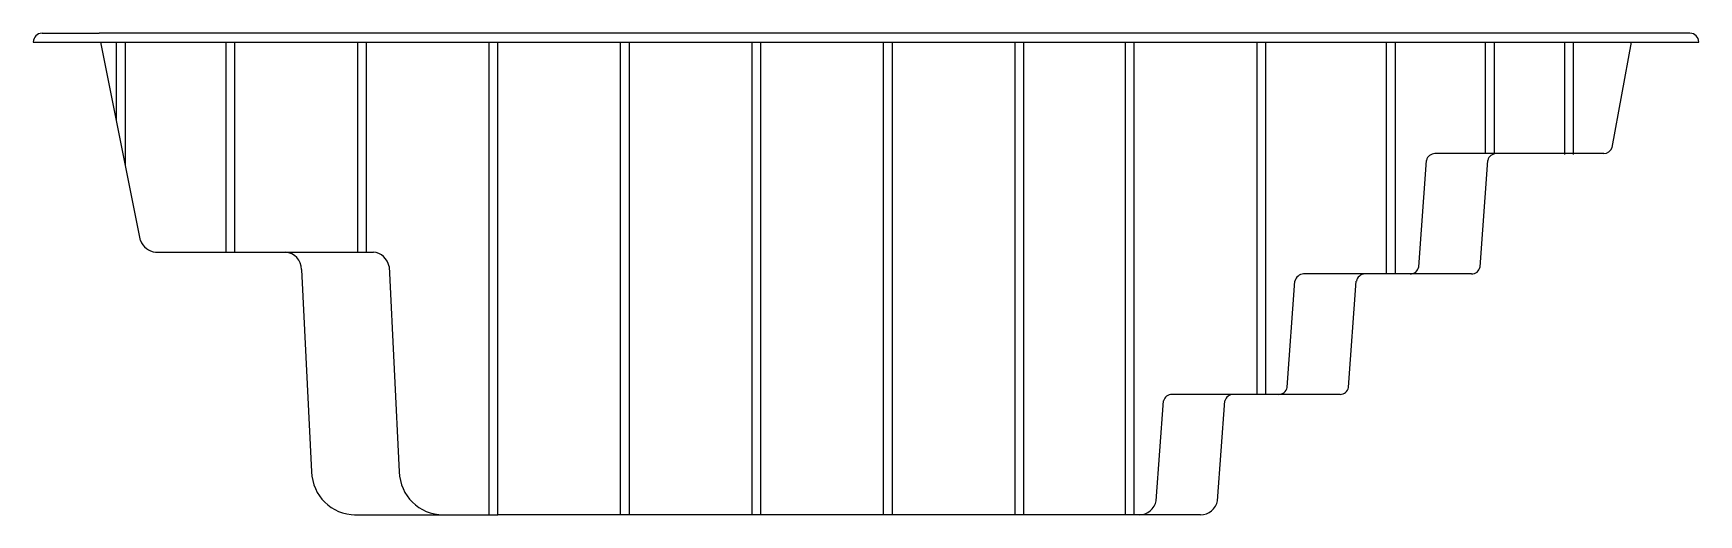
# Model space of a CAD drawing. Extents: x -1110.16 to -1106.36, y 353 to 354.1.
import ezdxf

# ---------------------------------------------------------------- set-up
doc = ezdxf.new("R2010")
doc.units = 0
doc.header["$LTSCALE"] = 10
doc.header["$MEASUREMENT"] = 0
doc.layers.add('Piscinas_Fibratec', color=4, linetype='CONTINUOUS')

msp = doc.modelspace()

# ---------------------------------------------------------------- linework, layer by layer
at = {"layer": 'Piscinas_Fibratec', "color": 2}
for p, q in [((-1110.1437, 354.0958), (-1110.0137, 354.0958)), ((-1110.1437, 354.0958), (-1110.0137, 354.0958)), ((-1106.5137, 354.0958), (-1110.0137, 354.0958)), ((-1106.5137, 354.0958), (-1110.0137, 354.0958)), ((-1106.3837, 354.0958), (-1106.5137, 354.0958)), ((-1106.3837, 354.0958), (-1106.5137, 354.0958)), ((-1110.1637, 354.0758), (-1106.3637, 354.0758)), ((-1110.1637, 354.0758), (-1106.3637, 354.0758))]:
    msp.add_line(p, q, dxfattribs=at)
at = {"layer": 'Piscinas_Fibratec'}
for p, q in [((-1109.919, 353.6222), (-1110.0097, 354.0758)), ((-1109.919, 353.6222), (-1110.0097, 354.0758)), ((-1106.5611, 353.8349), (-1106.5173, 354.0758)), ((-1106.5611, 353.8349), (-1106.5173, 354.0758)), ((-1106.7203, 353.8208), (-1106.9654, 353.8208)), ((-1106.7203, 353.8208), (-1106.9654, 353.8208)), ((-1106.5803, 353.8208), (-1106.8254, 353.8208)), ((-1106.5803, 353.8208), (-1106.8254, 353.8208)), ((-1107.0025, 353.5619), (-1106.9848, 353.8054)), ((-1107.0025, 353.5619), (-1106.9848, 353.8054)), ((-1106.8625, 353.5619), (-1106.8448, 353.8054)), ((-1106.8625, 353.5619), (-1106.8448, 353.8054)), ((-1109.8849, 353.5958), (-1109.5537, 353.5958)), ((-1109.8849, 353.5958), (-1109.5537, 353.5958)), ((-1109.5537, 353.5958), (-1109.3878, 353.5958)), ((-1109.5537, 353.5958), (-1109.3878, 353.5958)), ((-1109.5517, 353.5564), (-1109.5286, 353.0936)), ((-1109.5517, 353.5564), (-1109.5286, 353.0936)), ((-1109.3521, 353.563), (-1109.3286, 353.0936)), ((-1109.3521, 353.563), (-1109.3286, 353.0936)), ((-1107.3025, 353.2869), (-1107.2849, 353.5296)), ((-1107.3025, 353.2869), (-1107.2849, 353.5296)), ((-1107.0222, 353.5458), (-1107.2652, 353.5458)), ((-1107.0222, 353.5458), (-1107.2652, 353.5458)), ((-1107.1625, 353.2869), (-1107.1449, 353.5296)), ((-1107.1625, 353.2869), (-1107.1449, 353.5296)), ((-1106.8822, 353.5458), (-1107.1252, 353.5458)), ((-1106.8822, 353.5458), (-1107.1252, 353.5458)), ((-1107.6014, 353.0279), (-1107.5848, 353.256)), ((-1107.6014, 353.0279), (-1107.5848, 353.256)), ((-1107.3221, 353.2708), (-1107.5655, 353.2708)), ((-1107.3221, 353.2708), (-1107.5655, 353.2708)), ((-1107.4614, 353.0279), (-1107.4448, 353.256)), ((-1107.4614, 353.0279), (-1107.4448, 353.256)), ((-1107.1821, 353.2708), (-1107.4255, 353.2708)), ((-1107.1821, 353.2708), (-1107.4255, 353.2708)), ((-1109.4311, 352.9958), (-1109.1036, 352.9958)), ((-1109.4311, 352.9958), (-1109.1036, 352.9958)), ((-1107.5006, 352.9958), (-1109.1036, 352.9958)), ((-1107.5006, 352.9958), (-1109.1036, 352.9958))]:
    msp.add_line(p, q, dxfattribs=at)
at = {"layer": 'Piscinas_Fibratec', "color": 1}
for p, q in [((-1109.9736, 353.8951), (-1109.9736, 354.0758)), ((-1109.9736, 353.8951), (-1109.9736, 354.0758)), ((-1109.9536, 353.7951), (-1109.9536, 354.0758)), ((-1109.9536, 353.7951), (-1109.9536, 354.0758)), ((-1109.7236, 353.5958), (-1109.7236, 354.0758)), ((-1109.7236, 353.5958), (-1109.7236, 354.0758)), ((-1109.7036, 353.5958), (-1109.7036, 354.0758)), ((-1109.7036, 353.5958), (-1109.7036, 354.0758)), ((-1109.4236, 353.5958), (-1109.4236, 354.0758)), ((-1109.4236, 353.5958), (-1109.4236, 354.0758)), ((-1109.4036, 353.5958), (-1109.4036, 354.0758)), ((-1109.4036, 353.5958), (-1109.4036, 354.0758)), ((-1109.1236, 352.9958), (-1109.1236, 354.0758)), ((-1109.1236, 352.9958), (-1109.1236, 354.0758)), ((-1109.1036, 352.9958), (-1109.1036, 354.0758)), ((-1109.1036, 352.9958), (-1109.1036, 354.0758)), ((-1108.8236, 352.9958), (-1108.8236, 354.0758)), ((-1108.8236, 352.9958), (-1108.8236, 354.0758)), ((-1108.8036, 352.9958), (-1108.8036, 354.0758)), ((-1108.8036, 352.9958), (-1108.8036, 354.0758)), ((-1108.5236, 352.9958), (-1108.5236, 354.0758)), ((-1108.5236, 352.9958), (-1108.5236, 354.0758)), ((-1108.5036, 352.9958), (-1108.5036, 354.0758)), ((-1108.5036, 352.9958), (-1108.5036, 354.0758)), ((-1108.2236, 352.9958), (-1108.2236, 354.0758)), ((-1108.2236, 352.9958), (-1108.2236, 354.0758)), ((-1108.2036, 352.9958), (-1108.2036, 354.0758)), ((-1108.2036, 352.9958), (-1108.2036, 354.0758)), ((-1107.9236, 352.9958), (-1107.9236, 354.0758)), ((-1107.9236, 352.9958), (-1107.9236, 354.0758)), ((-1107.9036, 352.9958), (-1107.9036, 354.0758)), ((-1107.9036, 352.9958), (-1107.9036, 354.0758)), ((-1107.6715, 352.9958), (-1107.6715, 354.0758)), ((-1107.6715, 352.9958), (-1107.6715, 354.0758)), ((-1107.6515, 352.9958), (-1107.6515, 354.0758)), ((-1107.6515, 352.9958), (-1107.6515, 354.0758)), ((-1107.3715, 353.2708), (-1107.3715, 354.0758)), ((-1107.3715, 353.2708), (-1107.3715, 354.0758)), ((-1107.3515, 353.2708), (-1107.3515, 354.0758)), ((-1107.3515, 353.2708), (-1107.3515, 354.0758)), ((-1107.0758, 353.5458), (-1107.0758, 354.0758)), ((-1107.0758, 353.5458), (-1107.0758, 354.0758)), ((-1107.0558, 353.5458), (-1107.0558, 354.0758)), ((-1107.0558, 353.5458), (-1107.0558, 354.0758)), ((-1106.8498, 353.8208), (-1106.8498, 354.0758)), ((-1106.8498, 353.8208), (-1106.8498, 354.0758)), ((-1106.8298, 353.8208), (-1106.8298, 354.0758)), ((-1106.8298, 353.8208), (-1106.8298, 354.0758)), ((-1106.6694, 353.819), (-1106.6694, 354.074)), ((-1106.6694, 353.819), (-1106.6694, 354.074)), ((-1106.6494, 353.819), (-1106.6494, 354.074)), ((-1106.6494, 353.819), (-1106.6494, 354.074))]:
    msp.add_line(p, q, dxfattribs=at)
at = {"layer": 'Piscinas_Fibratec', "color": 2}
for centre, start, end in [((-1110.1437, 354.0758), 90, 180), ((-1110.1437, 354.0758), 90, 180), ((-1106.3837, 354.0758), 0, 90), ((-1106.3837, 354.0758), 0, 90)]:
    msp.add_arc(centre, 0.02, start, end, dxfattribs=at)
at = {"layer": 'Piscinas_Fibratec'}
for centre, radius, start, end in [((-1106.9654, 353.8008), 0.02, 90, 166.8103), ((-1106.9654, 353.8008), 0.02, 90, 166.8103), ((-1106.8254, 353.8008), 0.02, 90, 166.8103), ((-1106.8254, 353.8008), 0.02, 90, 166.8103), ((-1106.5803, 353.8408), 0.02, 270, 342.7916), ((-1106.5803, 353.8408), 0.02, 270, 342.7916), ((-1109.8813, 353.6357), 0.04, 199.7178, 264.9409), ((-1109.8813, 353.6357), 0.04, 199.7178, 264.9409), ((-1109.5917, 353.5559), 0.04, 0.6376, 85.4129), ((-1109.5917, 353.5559), 0.04, 0.6376, 85.4129), ((-1109.3914, 353.556), 0.04, 10.1717, 84.7883), ((-1109.3914, 353.556), 0.04, 10.1717, 84.7883), ((-1107.0222, 353.5658), 0.02, 270, 348.8302), ((-1107.0222, 353.5658), 0.02, 270, 348.8302), ((-1106.8822, 353.5658), 0.02, 270, 348.8302), ((-1106.8822, 353.5658), 0.02, 270, 348.8302), ((-1107.2652, 353.5258), 0.02, 90, 169.0821), ((-1107.2652, 353.5258), 0.02, 90, 169.0821), ((-1107.1252, 353.5258), 0.02, 90, 169.0821), ((-1107.1252, 353.5258), 0.02, 90, 169.0821), ((-1107.3221, 353.2908), 0.02, 270, 348.635), ((-1107.3221, 353.2908), 0.02, 270, 348.635), ((-1107.1821, 353.2908), 0.02, 270, 348.635), ((-1107.1821, 353.2908), 0.02, 270, 348.635), ((-1107.5655, 353.2508), 0.02, 90, 164.9804), ((-1107.5655, 353.2508), 0.02, 90, 164.9804), ((-1107.4255, 353.2508), 0.02, 90, 164.9804), ((-1107.4255, 353.2508), 0.02, 90, 164.9804), ((-1109.4286, 353.0958), 0.1, 181.2481, 270), ((-1109.4286, 353.0958), 0.1, 181.2481, 270), ((-1109.2286, 353.0958), 0.1, 181.2481, 270), ((-1109.2286, 353.0958), 0.1, 181.2481, 270), ((-1107.6406, 353.0358), 0.04, 270, 348.5711), ((-1107.6406, 353.0358), 0.04, 270, 348.5711), ((-1107.5006, 353.0358), 0.04, 270, 348.5711), ((-1107.5006, 353.0358), 0.04, 270, 348.5711)]:
    msp.add_arc(centre, radius, start, end, dxfattribs=at)

doc.saveas('drawing.dxf')
